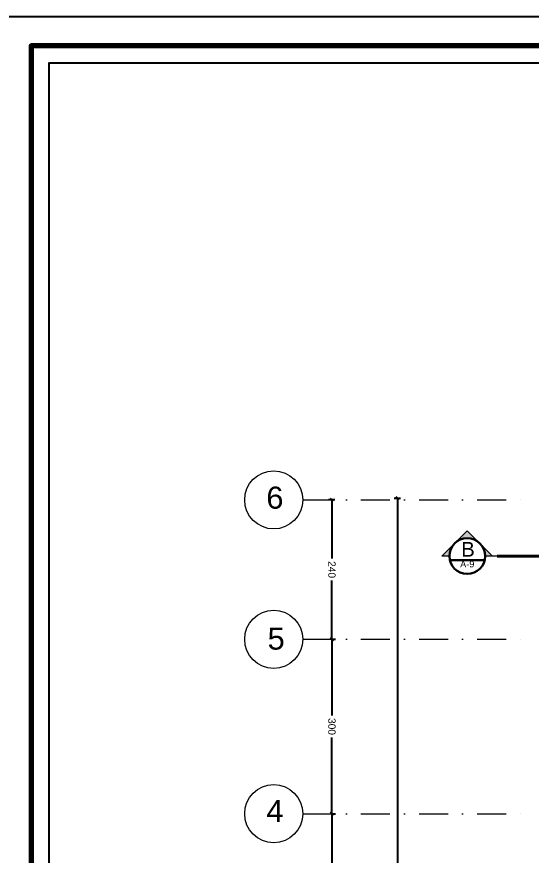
# Model space of a CAD drawing. Header units: inches. Extents: x -580639 to 179052, y 0 to 152898.
# Drawn here: x -360388 to -351536, y 137366 to 151788 of the extents above; entities that cross this region are included whole.
import ezdxf
from ezdxf.enums import TextEntityAlignment as Align

# ---------------------------------------------------------------- set-up
doc = ezdxf.new("R2010")
doc.units = ezdxf.units.IN
doc.header["$LTSCALE"] = 500
doc.header["$MEASUREMENT"] = 0
doc.linetypes.add('CENTER', pattern=[2, 1.25, -0.25, 0.25, -0.25])
doc.linetypes.add('DASHDOTX2', pattern=[2, 1, -0.5, 0, -0.5])
for name, color, linetype, lineweight in [('1ATEXT', 3, 'Continuous', 20), ('A-0.25', 42, 'Continuous', 25), ('A-wall', 52, 'Continuous', 35), ('DIM', 8, 'Continuous', 18), ('ground floor', 8, 'Continuous', 20)]:
    doc.layers.add(name, color=color, linetype=linetype, lineweight=lineweight)
doc.layers.add('SYSECTION', color=1, linetype='Continuous')
doc.styles.add('100', font='arial.ttf', dxfattribs={"height": 200})
doc.styles.add('50', font='arial.ttf', dxfattribs={"height": 125})
doc.styles.add('CURENT', font='sanss___.ttf')
doc.dimstyles.new('DIM', dxfattribs={"dimscale": 50, "dimtxt": 125, "dimasz": 1, "dimexe": 1.2, "dimexo": 1, "dimgap": 1, "dimtad": 0, "dimtoh": 1, "dimdec": 0, "dimlfac": 0.1, "dimrnd": 1, "dimdsep": 46, "dimtxsty": '50', "dimblk": 'OBLIQUE', "dimcen": 0.09, "dimclrt": 8, "dimadec": 0, "dimazin": 0, "dimtfac": 1, "dimtdec": 0, "dimtix": 1, "dimtofl": 0, "dimtmove": 2, "dimatfit": 2, "dimfxl": 1, "dimfxlon": 1, "dimtzin": 0, "dimarcsym": 0})

# ---------------------------------------------------------------- blocks, each defined once
blk = doc.blocks.new('_Oblique')
at = {"color": 0, "linetype": 'ByBlock', "lineweight": -2}
blk.add_line((-0.5, -0.5), (0.5, 0.5), dxfattribs=at)
blk = doc.blocks.new('*D1374')
at = {"layer": 'Defpoints', "color": 0, "transparency": 16777216}
for p in [(-354966, 138080), (-354966, 138080), (-354966, 135380)]:
    blk.add_point(p, dxfattribs=at)
at = {"layer": 'ground floor', "color": 0, "lineweight": -2, "transparency": 16777216}
for p, q in [((-354966, 138080), (-354906, 138080)), ((-354966, 138080), (-354966, 136919)), ((-354966, 135380), (-354966, 136542)), ((-354966, 135380), (-354906, 135380))]:
    blk.add_line(p, q, dxfattribs=at)
at = {"layer": 'ground floor', "color": 0, "lineweight": -2, "transparency": 16777216, "xscale": 50, "yscale": 50, "zscale": 50}
for p, rotation in [((-354966, 138080), 90), ((-354966, 135380), 270)]:
    blk.add_blockref('_Oblique', p, dxfattribs=dict(at, rotation=rotation))
at = {"layer": 'ground floor', "color": 8, "transparency": 16777216, "insert": (-354966, 136730), "char_height": 125, "attachment_point": 5, "rotation": 270, "style": '50'}
blk.add_mtext('270', dxfattribs=at)
blk = doc.blocks.new('*D1375')
at = {"layer": 'Defpoints', "color": 0, "transparency": 16777216}
for p in [(-354966, 141080), (-354966, 141080), (-354966, 138080)]:
    blk.add_point(p, dxfattribs=at)
at = {"layer": 'ground floor', "color": 0, "lineweight": -2, "transparency": 16777216}
for p, q in [((-354966, 141080), (-354906, 141080)), ((-354966, 141080), (-354966, 139768)), ((-354966, 138080), (-354966, 139393)), ((-354966, 138080), (-354906, 138080))]:
    blk.add_line(p, q, dxfattribs=at)
at = {"layer": 'ground floor', "color": 0, "lineweight": -2, "transparency": 16777216, "xscale": 50, "yscale": 50, "zscale": 50}
for p, rotation in [((-354966, 141080), 90), ((-354966, 138080), 270)]:
    blk.add_blockref('_Oblique', p, dxfattribs=dict(at, rotation=rotation))
at = {"layer": 'ground floor', "color": 8, "transparency": 16777216, "insert": (-354966, 139580), "char_height": 125, "attachment_point": 5, "rotation": 270, "style": '50'}
blk.add_mtext('300', dxfattribs=at)
blk = doc.blocks.new('*D1376')
at = {"layer": 'Defpoints', "color": 0, "transparency": 16777216}
for p in [(-354966, 143478), (-354023, 143478), (-354966, 141080)]:
    blk.add_point(p, dxfattribs=at)
at = {"layer": 'ground floor', "color": 0, "lineweight": -2, "transparency": 16777216}
for p, q in [((-354916, 143478), (-355026, 143478)), ((-354966, 143478), (-354966, 142468)), ((-354966, 141080), (-354966, 142091)), ((-354966, 141080), (-354906, 141080))]:
    blk.add_line(p, q, dxfattribs=at)
at = {"layer": 'ground floor', "color": 0, "lineweight": -2, "transparency": 16777216, "xscale": 50, "yscale": 50, "zscale": 50}
for p, rotation in [((-354966, 143478), 90), ((-354966, 141080), 270)]:
    blk.add_blockref('_Oblique', p, dxfattribs=dict(at, rotation=rotation))
at = {"layer": 'ground floor', "color": 8, "transparency": 16777216, "insert": (-354966, 142279), "char_height": 125, "attachment_point": 5, "rotation": 270, "style": '50'}
blk.add_mtext('240', dxfattribs=at)
blk = doc.blocks.new('*D1377')
at = {"layer": 'Defpoints', "color": 0, "transparency": 16777216}
for p in [(-353836, 143503), (-353329, 143503), (-353836, 126405)]:
    blk.add_point(p, dxfattribs=at)
at = {"layer": 'ground floor', "color": 0, "lineweight": -2, "transparency": 16777216}
for p, q in [((-353786, 143503), (-353896, 143503)), ((-353836, 143503), (-353836, 135185)), ((-353836, 126405), (-353836, 134724)), ((-353836, 126405), (-353776, 126405))]:
    blk.add_line(p, q, dxfattribs=at)
at = {"layer": 'ground floor', "color": 0, "lineweight": -2, "transparency": 16777216, "xscale": 50, "yscale": 50, "zscale": 50}
for p, rotation in [((-353836, 143503), 90), ((-353836, 126405), 270)]:
    blk.add_blockref('_Oblique', p, dxfattribs=dict(at, rotation=rotation))
at = {"layer": 'ground floor', "color": 8, "transparency": 16777216, "insert": (-353836, 134954), "char_height": 125, "attachment_point": 5, "rotation": 270, "style": '50'}
blk.add_mtext('1710', dxfattribs=at)
blk = doc.blocks.new('SYSECTON011')
at = {"layer": '1ATEXT'}
h = blk.add_hatch(color=256, dxfattribs=at)
edge = h.paths.add_edge_path()
edge.add_ellipse((128.4, 0), major_axis=(0, -21.9), ratio=1, start_angle=90.0017, end_angle=270.0017)
edge.add_line((106.5, 0), (97.3, 0))
edge.add_line((97.3, 0), (128.4, 31))
edge.add_line((128.4, 31), (159.4, 0))
edge.add_line((159.4, 0), (150.3, 0))
for p, q in [((97.3, 0), (128.4, 31)), ((159.4, 0), (128.4, 31)), ((91.7, 0), (106.5, 0)), ((150.3, 0), (159.4, 0))]:
    blk.add_line(p, q, dxfattribs=at)
at = {"layer": '1ATEXT', "linetype": 'CENTER', "lineweight": 40}
blk.add_line((0, 0), (91.7, 0), dxfattribs=at)
at = {"layer": '1ATEXT', "color": 4, "lineweight": 30}
blk.add_line((107, -4.9), (149.7, -4.9), dxfattribs=at)
blk.add_ellipse((128.4, 0), major_axis=(0, -21.9), ratio=1, start_param=-1.570767, end_param=4.712418, dxfattribs=at)
at = {"layer": '1ATEXT', "color": 4, "style": 'CURENT'}
for tag, height, p in [('A', 18, (127.4, 8.4)), ('AR000', 8, (128.3, -9.8))]:
    blk.add_attdef(tag, text='', height=height, dxfattribs=at).set_placement(p, align=Align.MIDDLE)
blk = doc.blocks.new('SECTIO B-B')
at = {"layer": 'SYSECTION'}
ref = blk.add_blockref('SYSECTON011', (-27460, 11129), dxfattribs=dict(at, xscale=-14.04466159001456, yscale=14.04466159001456, zscale=14.04466159001456))
ref.add_attrib('A', 'B', dxfattribs={"color": 4, "height": 253, "style": 'CURENT'}).set_placement((-29250, 11247), align=Align.MIDDLE)
ref.add_attrib('AR000', 'A-9', dxfattribs={"color": 4, "height": 112.4, "style": 'CURENT'}).set_placement((-29263, 10991), align=Align.MIDDLE)

msp = doc.modelspace()

# ---------------------------------------------------------------- linework, layer by layer
msp.add_lwpolyline([(-360638.059, 113030.352), (-305637.842, 113030.352), (-305637.842, 151788.469), (-360638.059, 151788.469)], close=True)
at = {"layer": 'A-0.25', "lineweight": 25}
msp.add_lwpolyline([(-312737.842, 113830.352), (-312737.842, 150988.469), (-359838.059, 150988.469), (-359838.059, 113830.352), (-312737.842, 113830.352)], dxfattribs=at)
at = {"layer": 'A-wall', "color": 1, "lineweight": 70}
msp.add_lwpolyline([(-360138.059, 113530.352), (-306137.842, 113530.352), (-306137.842, 151288.469), (-360138.059, 151288.469)], close=True, dxfattribs=at)
at = {"layer": 'ground floor', "linetype": 'DASHDOTX2'}
for p, q in [((-355466.453, 143478.485), (-351695.714, 143478.485)), ((-355466.453, 141080.485), (-351695.714, 141080.485)), ((-355466.453, 138080.485), (-351695.714, 138080.485))]:
    msp.add_line(p, q, dxfattribs=at)
at = {"layer": 'ground floor'}
for centre in [(-355966.453, 143478.485), (-355966.453, 141080.485), (-355966.453, 138080.485)]:
    msp.add_circle(centre, 500, dxfattribs=at)

# ---------------------------------------------------------------- block references
at = {"layer": 'DIM'}
msp.add_blockref('SECTIO B-B', (-323373.515, 131382.077), dxfattribs=at)

# ---------------------------------------------------------------- texts
at = {"layer": 'ground floor', "char_height": 380, "attachment_point": 1, "style": '100'}
for s, insert in [('6', (-356094.17, 143706.573)), ('5', (-356072.697, 141282.827)), ('4', (-356094.311, 138317.265))]:
    msp.add_mtext_dynamic_manual_height_columns(s, width=215.80113, gutter_width=1000, heights=[0], dxfattribs=dict(at, insert=insert))

# ---------------------------------------------------------------- dimensions: what is measured, and where the dimension line sits
at = {"layer": 'ground floor'}
for base, p1, p2, picture, middle in [((-354966.453, 143478.485), (-354966.453, 141080.485), (-354023.355, 143478.485), '*D1376', (-354966.453, 142279.485)), ((-353836.146, 143503.485), (-353836.146, 126405.485), (-353329.481, 143503.485), '*D1377', (-353836.146, 134954.485)), ((-354966.453, 141080.485), (-354966.453, 138080.485), (-354966.453, 141080.485), '*D1375', (-354966.453, 139580.485)), ((-354966.453, 138080.485), (-354966.453, 135380.485), (-354966.453, 138080.485), '*D1374', (-354966.453, 136730.485))]:
    dim = msp.add_linear_dim(base=base, p1=p1, p2=p2, angle=90, dimstyle='DIM', dxfattribs=at)
    dim.commit()
    dim.dimension.update_dxf_attribs({"geometry": picture, "text_midpoint": middle})

doc.saveas('drawing.dxf')
